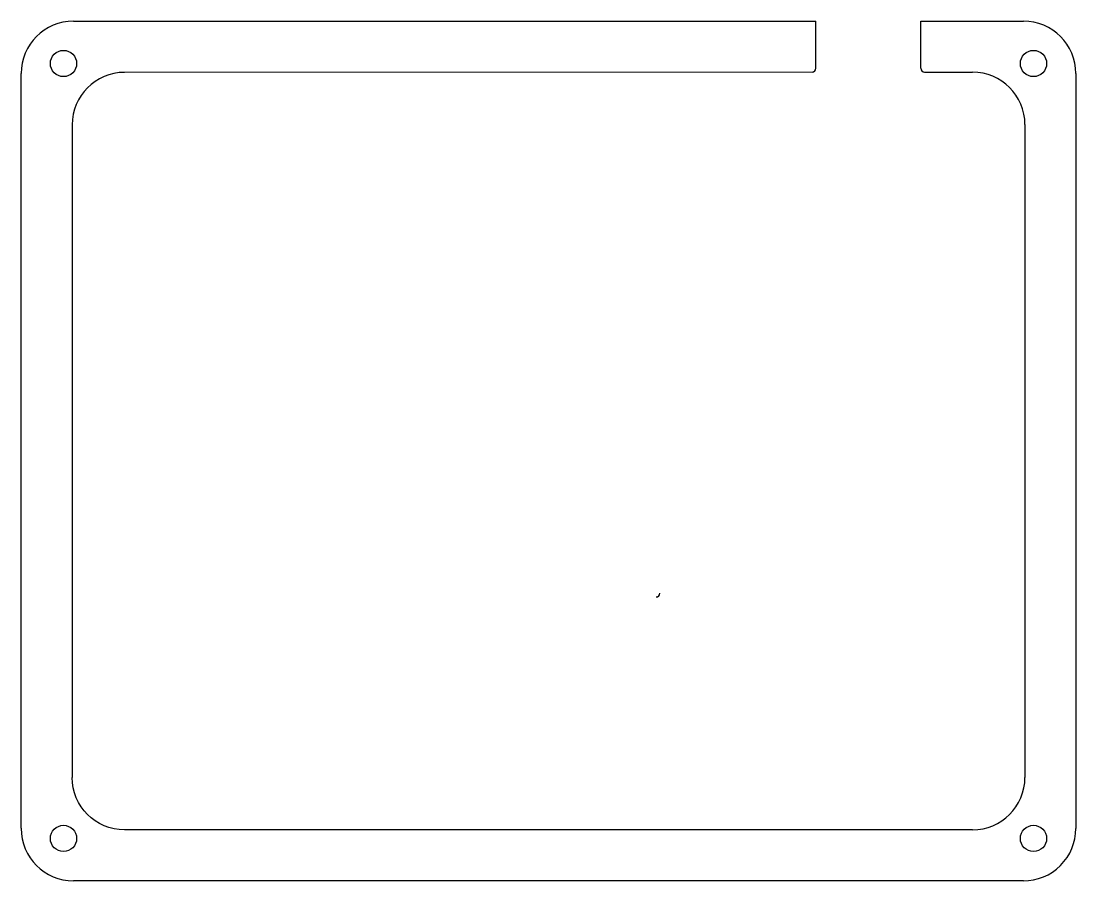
# Model space of a CAD drawing. Header units: millimetres. Extents: x 90 to 230, y -160 to -46.
import ezdxf

# ---------------------------------------------------------------- set-up
doc = ezdxf.new("R2010")
doc.units = ezdxf.units.MM
doc.layers.get('0').update_dxf_attribs({"linetype": 'CONTINUOUS'})

msp = doc.modelspace()

# ---------------------------------------------------------------- linework, layer by layer
for p, q in [((96.54, -45.71, 50), (195.49, -45.71, 50)), ((195.49, -52, 50), (195.49, -45.71, 50)), ((209.49, -52, 50), (209.49, -45.71, 50)), ((209.49, -45.71, 50), (223.15, -45.71, 50)), ((89.54, -153.29, 50), (89.54, -52.71, 50)), ((194.99, -52.5, 50), (103.34, -52.54, 50)), ((209.99, -52.5, 50), (216.36, -52.5, 50)), ((230.15, -52.71, 50), (230.15, -153.3, 50)), ((96.34, -59.54, 50), (96.34, -146.5, 50)), ((223.36, -59.5, 50), (223.36, -146.5, 50)), ((216.36, -153.5, 50), (103.34, -153.5, 50)), ((223.15, -160.3, 50), (96.54, -160.29, 50))]:
    msp.add_line(p, q)
for centre in [(95.2, -51.36, 50), (224.5, -51.36, 50), (95.2, -154.64, 50), (224.5, -154.64, 50)]:
    msp.add_circle(centre, 1.75)
for centre, radius, start, end in [((96.54, -52.71, 50), 7, 90, 180), ((223.15, -52.71, 50), 7, 0, 90), ((194.99, -52, 50), 0.5, -89.9726, 0), ((209.99, -52, 50), 0.5, 180, 270), ((103.34, -59.54, 50), 7, 90.0277, 180), ((216.36, -59.5, 50), 7, 0, 90), ((174.19, -121.96, 50), 0.5, -90, 0), ((216.36, -146.5, 50), 7, -90, 0), ((96.54, -153.29, 50), 7, 180, 269.9975), ((223.15, -153.3, 50), 7, -90.0025, 0)]:
    msp.add_arc(centre, radius, start, end)
at = {"extrusion": (1.75762e-10, 2.53765e-15, -1)}
msp.add_arc((-103.34, -146.5, -50), 7, -90, 0, dxfattribs=at)

doc.saveas('drawing.dxf')
